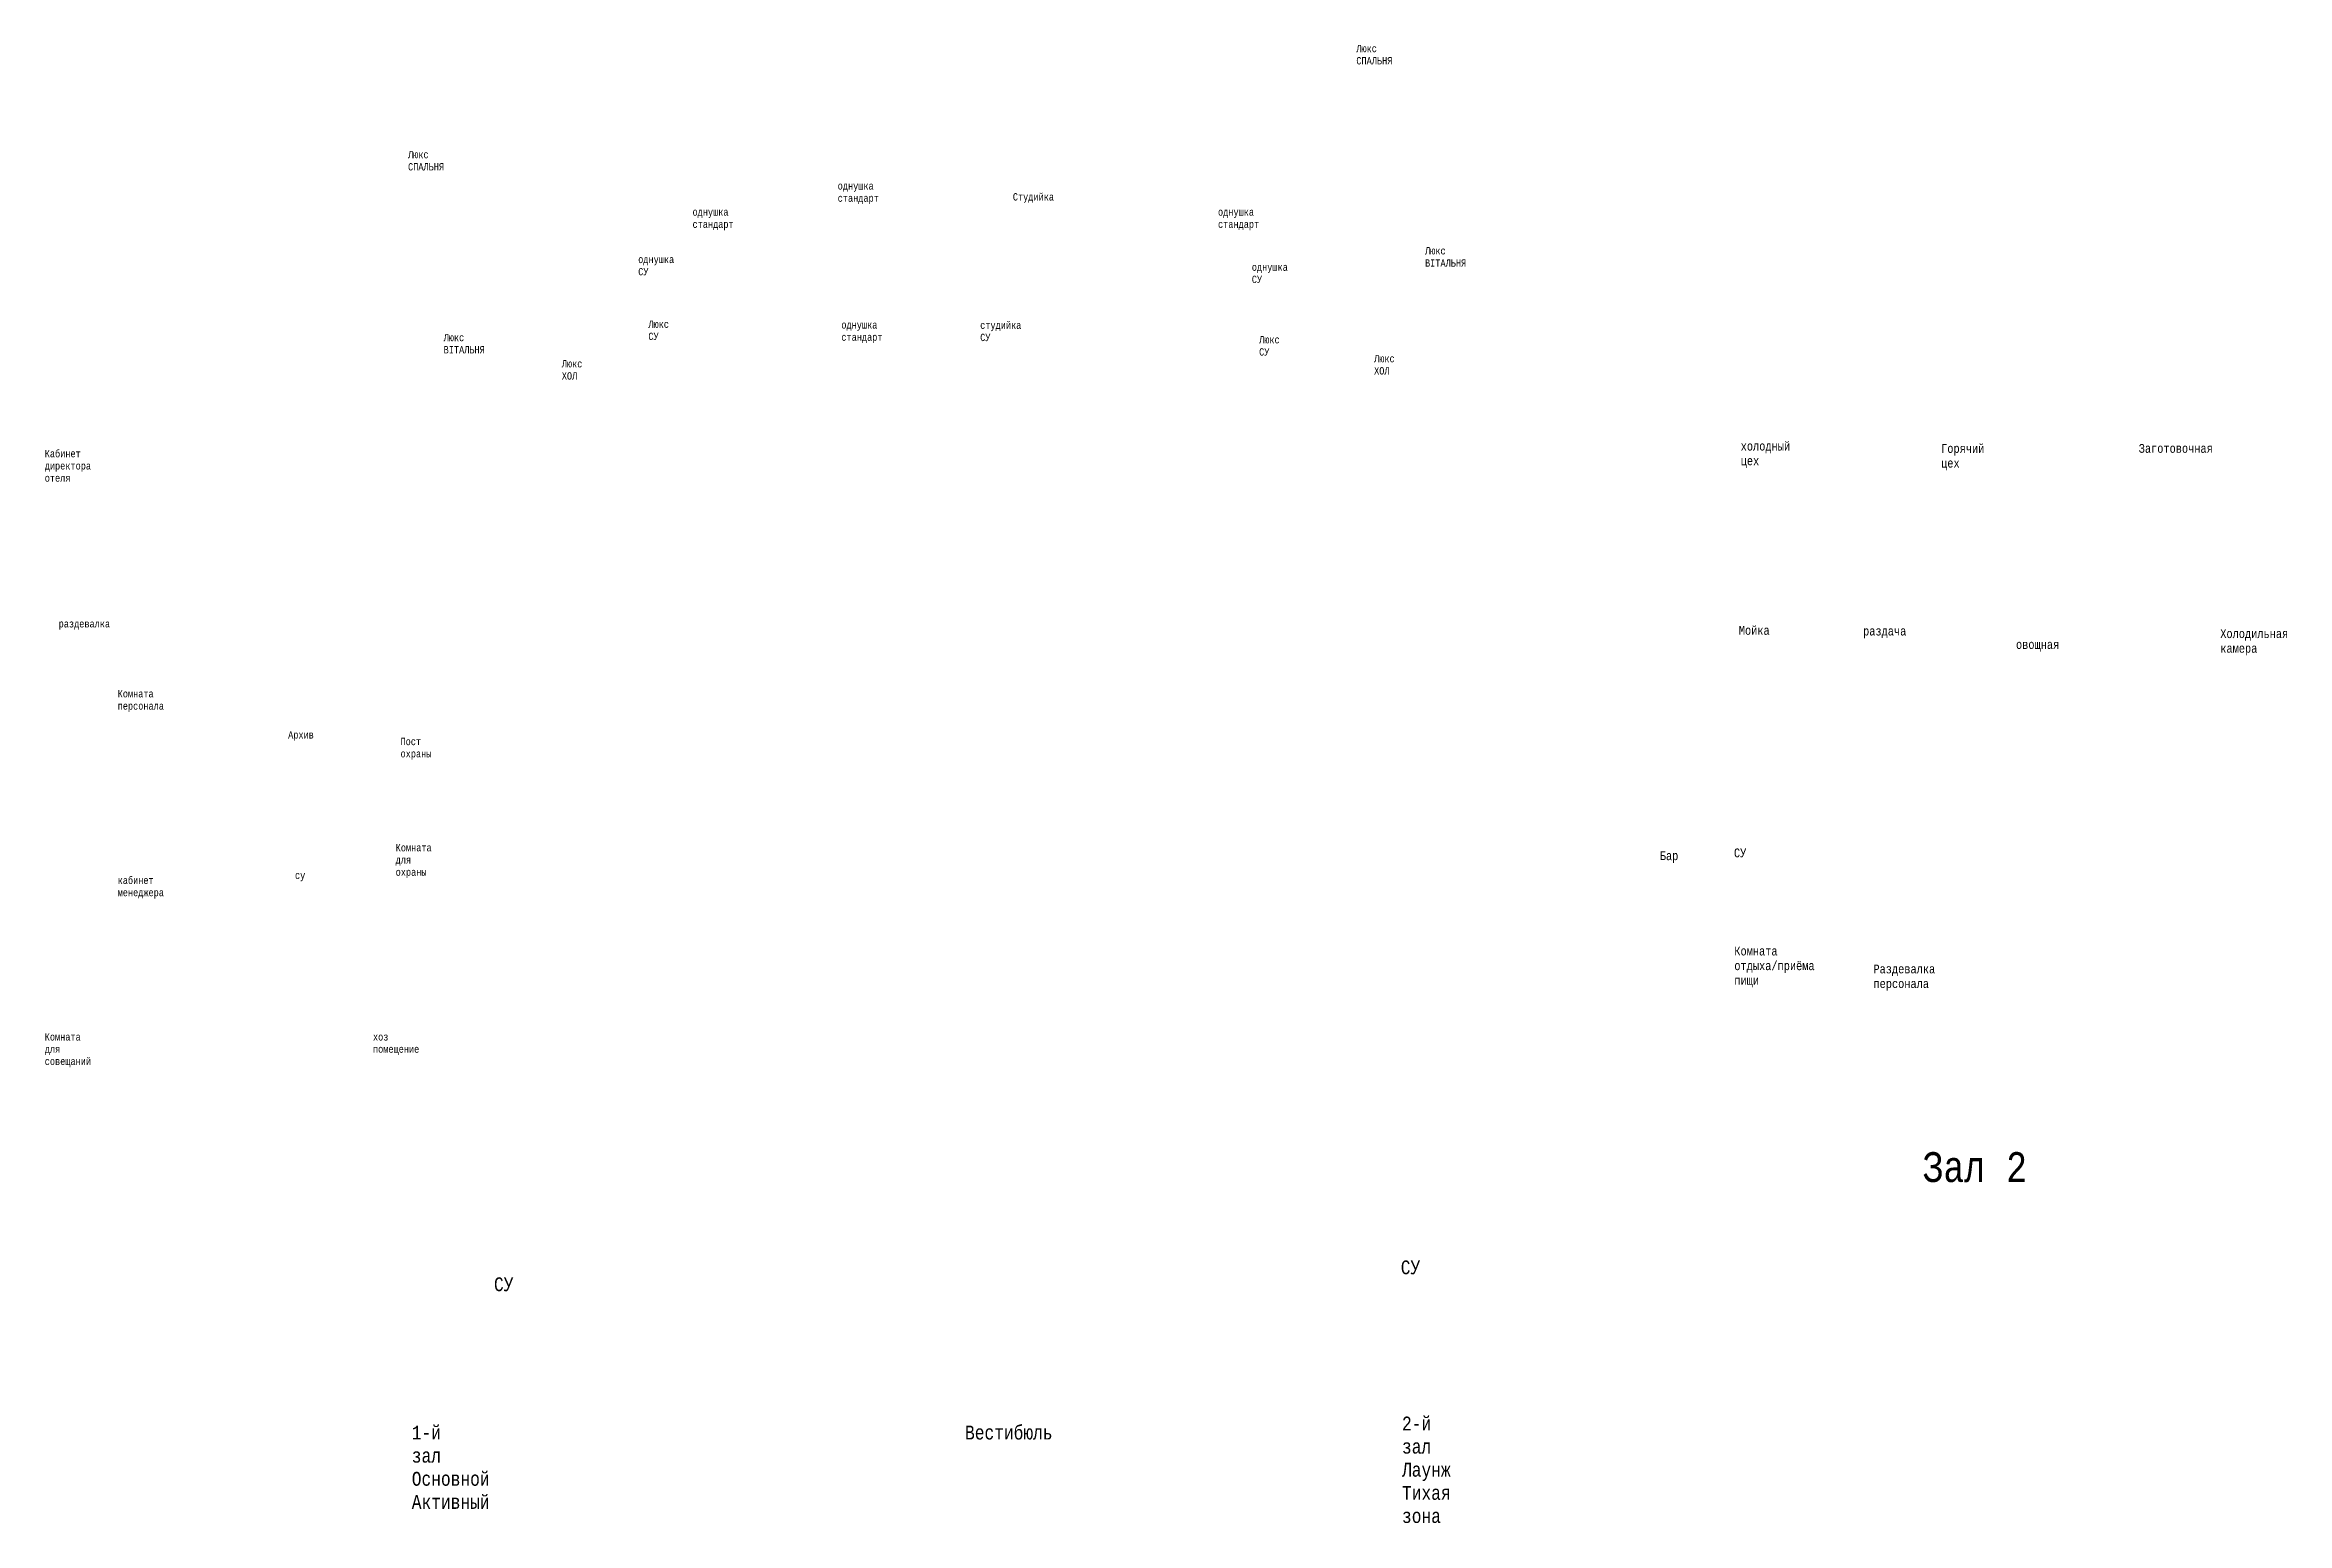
# Model space of a CAD drawing. Header units: millimetres. Extents: x -689206 to 4969298, y -1019800 to 703299.
# Drawn here: x 265937 to 316655, y -556393 to -522967 of the extents above; entities that cross this region are included whole.
import ezdxf

# ---------------------------------------------------------------- set-up
doc = ezdxf.new("R2010")
doc.units = ezdxf.units.MM
doc.styles.add('Аннотативный', font='isocteur.ttf', dxfattribs={"width": 0.7, "height": 250})

msp = doc.modelspace()

# ---------------------------------------------------------------- texts
at = {"attachment_point": 1, "style": 'Аннотативный'}
for s, insert, char_height, width in [('Люкс\\PСПАЛЬНЯ', (295601.2, -522966.7), 165.8, 766.271), ('Люкс\\PСПАЛЬНЯ', (274151.8, -525364.6), 165.8, 766.271), ('однушка \\Pстандарт', (283870.5, -526072.6), 165.8, 766.271), ('Студийка', (287831.8, -526320.3), 165.8, 766.271), ('однушка \\Pстандарт', (280586.3, -526662.8), 165.8, 766.271), ('однушка \\Pстандарт', (292472.7, -526662.8), 165.8, 766.271), ('однушка\\PСУ', (279357.5, -527735.4), 165.8, 766.271), ('однушка\\PСУ', (293237.1, -527909.9), 165.8, 766.271), ('Люкс\\PВІТАЛЬНЯ', (297154.9, -527539.9), 165.8, 766.271), ('Люкс\\PСУ', (279588.4, -529199.5), 165.8, 766.271), ('однушка \\Pстандарт', (283953.1, -529215.5), 165.8, 766.271), ('студийка\\PСУ', (287092.7, -529222.9), 165.8, 766.271), ('Люкс\\PВІТАЛЬНЯ', (274956.8, -529501.8), 165.8, 766.271), ('Люкс\\PСУ', (293401.8, -529550.5), 165.8, 766.271), ('Люкс ХОЛ', (296002.9, -529978.3), 165.8, 766.271), ('Люкс ХОЛ', (277629.5, -530093.8), 165.8, 766.271), ('Кабинет директора отеля', (265934.7, -532126.4), 165.799, 766.271), ('Мойка', (304252.4, -536106.3), 199.11, 920.207), ('раздача ', (307063.6, -536122.1), 199.11, 920.207), ('овощная ', (310522, -536426.7), 199.11, 920.207), ('Холодильная\\Pкамера', (315142.6, -536180.5), 199.107, 920.207), ('Бар', (302465.4, -541202.5), 199.11, 920.207), ('кабинет менеджера', (267584.1, -541774.7), 165.799, 766.271), ('су', (271594.6, -541660.7), 165.8, 766.271), ('Комната отдыха/приёма пищи', (304151.1, -543357.8), 199.107, 920.207), ('Раздевалка персонала', (307297.4, -543762.5), 199.107, 920.207), ('хоз помещение', (273358.6, -545314.9), 165.799, 766.271), ('Зал 2', (308406.9, -548005), 674.23, 3116.053), ('СУ', (296605.9, -550452.4), 313.6, 1449.342), ('СУ', (276095.4, -550835.3), 313.6, 1449.342), ('1-й зал Основной  Активный', (274236.3, -554188.2), 313.597, 1449.342), ('Вестибюль', (286750.4, -554188.2), 313.6, 1449.342), ('2-й зал  Лаунж Тихая зона', (296633.9, -553983.9), 313.597, 1449.342)]:
    msp.add_mtext(s, dxfattribs=dict(at, insert=insert, char_height=char_height, width=width))
at = {"color": 18, "true_color": 0x000000, "attachment_point": 1, "style": 'Аннотативный'}
for s, insert, char_height, width in [('холодный цех', (304294.8, -531940.9), 199.107, 920.207), ('Горячий цех ', (308828.4, -531994.3), 199.107, 920.207), ('Заготовочная', (313297.8, -531991.3), 199.107, 920.207), ('раздевалка', (266249.6, -535974), 165.8, 766.271), ('Комната персонала', (267584.1, -537556.2), 165.799, 766.271), ('Архив', (271440, -538485.8), 165.8, 766.271), ('Пост охраны', (273981.9, -538636), 165.799, 766.271), ('Комната для охраны', (273872.1, -541036.7), 165.799, 766.271), ('Комната для совещаний', (265934.7, -545314.9), 165.799, 766.271)]:
    msp.add_mtext(s, dxfattribs=dict(at, insert=insert, char_height=char_height, width=width))
at = {"lineweight": 25, "insert": (304141.9, -541138.2), "char_height": 199.11, "width": 933.819, "attachment_point": 1, "style": 'Аннотативный'}
msp.add_mtext('СУ', dxfattribs=at)

doc.saveas('drawing.dxf')
